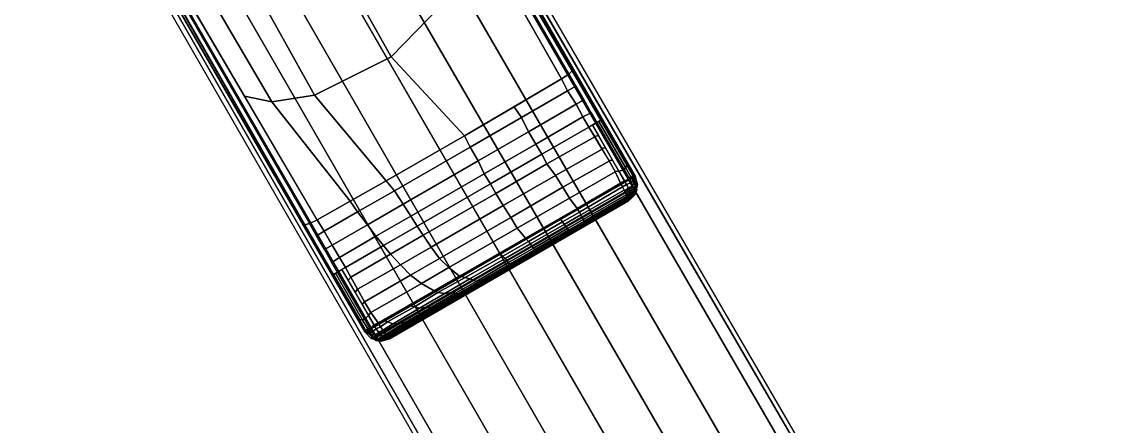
# Model space of a CAD drawing. Header units: inches. Extents: x 2605 to 2965, y 1528 to 1642.
# Drawn here: x 2721.26 to 2726.72, y 1576.48 to 1578.52 of the extents above; entities that cross this region are included whole.
import ezdxf

# ---------------------------------------------------------------- set-up
doc = ezdxf.new("R2010")
doc.units = ezdxf.units.IN
doc.layers.add('table leg', color=7, linetype='Continuous')
doc.layers.add('table top', color=7, linetype='Continuous')

msp = doc.modelspace()

# ---------------------------------------------------------------- linework, layer by layer
at = {"layer": 'table leg'}
for points, invisible_edges in [([(2721.2637, 1583.157, -5.0602), (2722.7175, 1580.5947, -4.4267), (2725.6848, 1575.4871, -4.8835), (2725.7147, 1575.4791, -5.5092)], 1), ([(2724.2661, 1574.6428, -5.5092), (2724.2741, 1574.6727, -4.8835), (2721.3345, 1579.7962, -4.4267), (2719.8424, 1582.3364, -5.0602)], 4)]:
    msp.add_3dface(points, dxfattribs=dict(at, invisible_edges=invisible_edges))
for points in [[(2722.7175, 1580.5947, -4.4267), (2722.6712, 1580.5635, -4.3569), (2725.6321, 1575.4518, -4.8121), (2725.6848, 1575.4871, -4.8835)], [(2722.4606, 1580.4419, -4.3176), (2725.4188, 1575.3287, -4.7783), (2725.6321, 1575.4518, -4.8121), (2722.6712, 1580.5635, -4.3569)], [(2722.244, 1580.3169, -4.2809), (2725.2048, 1575.2051, -4.7539), (2725.4188, 1575.3287, -4.7783), (2722.4606, 1580.4419, -4.3176)], [(2724.9816, 1575.0762, -4.7316), (2725.2048, 1575.2051, -4.7539), (2722.244, 1580.3169, -4.2809), (2722.0269, 1580.1916, -4.2598)], [(2722.0289, 1580.1927, -4.2598), (2721.8119, 1580.0674, -4.2809), (2724.7584, 1574.9474, -4.7539), (2724.9816, 1575.0762, -4.7316)], [(2721.5952, 1579.9423, -4.3176), (2724.5443, 1574.8238, -4.7783), (2724.7584, 1574.9474, -4.7539), (2721.8119, 1580.0674, -4.2809)], [(2721.3847, 1579.8208, -4.3569), (2724.3311, 1574.7007, -4.8121), (2724.5443, 1574.8238, -4.7783), (2721.5952, 1579.9423, -4.3176)], [(2724.2741, 1574.6727, -4.8835), (2724.3311, 1574.7007, -4.8121), (2721.3847, 1579.8208, -4.3569), (2721.3345, 1579.7962, -4.4267)]]:
    msp.add_3dface(points, dxfattribs=at)
at = {"layer": 'table top', "invisible_edges": 15}
for points in [[(2723.166, 1565.5532, 20.5), (2723.1658, 1606.9554, 20.5), (2718.3829, 1607.1347, 20.5), (2718.3819, 1565.374, 20.5)], [(2718.3857, 1607.1346, 19.324), (2723.1653, 1606.9553, 19.324), (2723.1661, 1565.5532, 19.324), (2718.3835, 1565.374, 19.324)], [(2727.9401, 1565.8517, 19.324), (2723.1661, 1565.5532, 19.324), (2723.1653, 1606.9553, 19.324), (2727.9401, 1606.6569, 19.324)], [(2727.9401, 1565.8517, 20.5), (2727.9401, 1606.6569, 20.5), (2723.1658, 1606.9554, 20.5), (2723.166, 1565.5532, 20.5)]]:
    msp.add_3dface(points, dxfattribs=at)
at = {"layer": 'table top'}
for points in [[(2724.3494, 1577.7392, 19.324), (2720.3088, 1584.7378, 19.3241), (2718.9491, 1583.9528, 19.3241), (2722.9898, 1576.9542, 19.324)], [(2724.3375, 1577.7487, 19.008), (2720.8877, 1583.6779, 18.5054), (2720.7198, 1584.0259, 19.324), (2724.3494, 1577.7392, 19.324)], [(2724.0332, 1578.2712, 18.8751), (2720.9374, 1583.5748, 18.2628), (2720.8877, 1583.6779, 18.5054), (2724.017, 1578.2997, 18.9613)], [(2724.0332, 1578.2712, 18.8751), (2724.0154, 1578.2544, 18.8191), (2720.9428, 1583.5635, 18.2362), (2720.9374, 1583.5748, 18.2628)], [(2723.979, 1578.2309, 18.7966), (2720.9477, 1583.5535, 18.2126), (2720.9428, 1583.5635, 18.2362), (2724.0154, 1578.2544, 18.8191)], [(2719.5775, 1582.9215, 18.5054), (2722.9874, 1576.9693, 19.008), (2722.9898, 1576.9542, 19.324), (2719.3601, 1583.2409, 19.324)], [(2719.642, 1582.8269, 18.2628), (2722.6871, 1577.4941, 18.8751), (2722.6706, 1577.5223, 18.9613), (2719.5775, 1582.9215, 18.5054)], [(2719.642, 1582.8269, 18.2628), (2719.649, 1582.8165, 18.2362), (2722.7106, 1577.5011, 18.8191), (2722.6871, 1577.4941, 18.8751)], [(2722.7106, 1577.5011, 18.8191), (2722.7491, 1577.5208, 18.7966), (2719.6553, 1582.8073, 18.2126), (2719.649, 1582.8165, 18.2362)], [(2722.8748, 1580.1762, 18.5818), (2723.6236, 1578.8577, 18.7271), (2723.122, 1578.3414, 18.5876), (2722.3799, 1579.6631, 18.4418)], [(2722.3799, 1579.6631, 18.4418), (2723.122, 1578.3414, 18.5876), (2722.7353, 1578.1484, 18.606), (2722.0004, 1579.4703, 18.4579)], [(2721.7512, 1579.431, 18.5221), (2722.5211, 1578.114, 18.6609), (2722.3838, 1578.1424, 18.727), (2721.6099, 1579.4613, 18.5805)], [(2722.0004, 1579.4703, 18.4579), (2722.7353, 1578.1484, 18.606), (2722.5211, 1578.114, 18.6609), (2721.7512, 1579.431, 18.5221)], [(2723.6236, 1578.8577, 18.7271), (2723.979, 1578.2309, 18.7966), (2723.491, 1577.9425, 18.7356), (2723.122, 1578.3414, 18.5876)], [(2723.122, 1578.3414, 18.5876), (2723.491, 1577.9425, 18.7356), (2723.0969, 1577.716, 18.7452), (2722.7353, 1578.1484, 18.606)], [(2724.1772, 1578.0223, 18.8915), (2724.0332, 1578.2712, 18.8751), (2724.017, 1578.2997, 18.9613), (2724.1649, 1578.0454, 18.9829)], [(2724.009, 1578.1699, 18.8023), (2723.979, 1578.2309, 18.7966), (2724.0154, 1578.2544, 18.8191), (2724.0512, 1578.1926, 18.8231)], [(2724.157, 1578.0102, 18.8347), (2724.0154, 1578.2544, 18.8191), (2724.0332, 1578.2712, 18.8751), (2724.1772, 1578.0223, 18.8915)], [(2723.491, 1577.9425, 18.7356), (2723.979, 1578.2309, 18.7966), (2723.7404, 1578.0887, 18.7565)], [(2724.009, 1578.1699, 18.8023), (2723.7776, 1578.0363, 18.7668), (2723.7404, 1578.0887, 18.7565), (2723.979, 1578.2309, 18.7966)], [(2724.0521, 1578.1018, 18.8072), (2724.009, 1578.1699, 18.8023), (2724.0512, 1578.1926, 18.8231), (2724.091, 1578.124, 18.8274)], [(2722.5211, 1578.114, 18.6609), (2722.9156, 1577.6137, 18.7669), (2722.7491, 1577.5208, 18.7966), (2722.3838, 1578.1424, 18.727)], [(2722.7353, 1578.1484, 18.606), (2723.0969, 1577.716, 18.7452), (2722.9156, 1577.6137, 18.7669), (2722.5211, 1578.114, 18.6609)], [(2724.0521, 1578.1018, 18.8072), (2723.8129, 1577.9636, 18.7708), (2723.7776, 1578.0363, 18.7668), (2724.009, 1578.1699, 18.8023)], [(2723.7776, 1578.0363, 18.7668), (2723.5188, 1577.8869, 18.7496), (2723.491, 1577.9425, 18.7356), (2723.7404, 1578.0887, 18.7565)], [(2724.0864, 1578.0386, 18.8096), (2723.8498, 1577.9019, 18.773), (2723.8129, 1577.9636, 18.7708), (2724.0521, 1578.1018, 18.8072)], [(2724.0864, 1578.0386, 18.8096), (2724.0521, 1578.1018, 18.8072), (2724.091, 1578.124, 18.8274), (2724.1287, 1578.059, 18.8316)], [(2723.8129, 1577.9636, 18.7708), (2723.5594, 1577.8173, 18.7513), (2723.5188, 1577.8869, 18.7496), (2723.7776, 1578.0363, 18.7668)], [(2724.1168, 1577.9871, 18.8104), (2723.8806, 1577.8507, 18.7744), (2723.8498, 1577.9019, 18.773), (2724.0864, 1578.0386, 18.8096)], [(2724.1168, 1577.9871, 18.8104), (2724.0864, 1578.0386, 18.8096), (2724.1287, 1578.059, 18.8316), (2724.157, 1578.0102, 18.8347)], [(2724.3094, 1577.7933, 18.8896), (2724.1772, 1578.0223, 18.8915), (2724.1649, 1578.0454, 18.9829), (2724.3084, 1577.7988, 19.0038)], [(2724.3006, 1577.7831, 18.859), (2724.1663, 1578.0158, 18.8607), (2724.1772, 1578.0223, 18.8915), (2724.3094, 1577.7933, 18.8896)], [(2724.1459, 1577.9376, 18.8107), (2723.9053, 1577.8013, 18.7803), (2723.8806, 1577.8507, 18.7744), (2724.1168, 1577.9871, 18.8104)], [(2724.1448, 1577.9393, 18.8107), (2724.1168, 1577.9871, 18.8104), (2724.1344, 1577.9972, 18.821), (2724.165, 1577.9441, 18.8205)], [(2724.2681, 1577.7655, 18.8193), (2724.1344, 1577.9972, 18.821), (2724.157, 1578.0102, 18.8347), (2724.2944, 1577.7722, 18.8334)], [(2724.2944, 1577.7722, 18.8334), (2724.157, 1578.0102, 18.8347), (2724.1663, 1578.0158, 18.8607), (2724.3006, 1577.7831, 18.859)], [(2723.5188, 1577.8869, 18.7496), (2723.1376, 1577.6668, 18.7564), (2723.0969, 1577.716, 18.7452), (2723.491, 1577.9425, 18.7356)], [(2723.8498, 1577.9019, 18.773), (2723.5896, 1577.7517, 18.7533), (2723.5594, 1577.8173, 18.7513), (2723.8129, 1577.9636, 18.7708)], [(2724.1833, 1577.8765, 18.8113), (2723.9482, 1577.7433, 18.7818), (2723.9053, 1577.8013, 18.7803), (2724.1459, 1577.9376, 18.8107)], [(2724.181, 1577.8802, 18.8112), (2724.1448, 1577.9393, 18.8107), (2724.165, 1577.9441, 18.8205), (2724.2004, 1577.8827, 18.8201)], [(2723.5594, 1577.8173, 18.7513), (2723.1812, 1577.599, 18.7611), (2723.1376, 1577.6668, 18.7564), (2723.5188, 1577.8869, 18.7496)], [(2723.8806, 1577.8507, 18.7744), (2723.6211, 1577.7008, 18.7538), (2723.5896, 1577.7517, 18.7533), (2723.8498, 1577.9019, 18.773)], [(2724.2196, 1577.816, 18.8117), (2723.9861, 1577.6841, 18.7821), (2723.9482, 1577.7433, 18.7818), (2724.1833, 1577.8765, 18.8113)], [(2724.2182, 1577.8184, 18.8117), (2724.181, 1577.8802, 18.8112), (2724.2004, 1577.8827, 18.8201), (2724.2359, 1577.8212, 18.8197)], [(2723.5896, 1577.7517, 18.7533), (2723.2203, 1577.5385, 18.763), (2723.1812, 1577.599, 18.7611), (2723.5594, 1577.8173, 18.7513)], [(2723.8806, 1577.8507, 18.7744), (2723.9053, 1577.8013, 18.7803), (2723.6475, 1577.6525, 18.7618), (2723.6211, 1577.7008, 18.7538)], [(2724.2496, 1577.7613, 18.8117), (2724.0194, 1577.6298, 18.7813), (2723.9861, 1577.6841, 18.7821), (2724.2196, 1577.816, 18.8117)], [(2724.2488, 1577.7629, 18.8117), (2724.2182, 1577.8184, 18.8117), (2724.2359, 1577.8212, 18.8197), (2724.2681, 1577.7655, 18.8193)], [(2723.6211, 1577.7008, 18.7538), (2723.2531, 1577.4884, 18.7627), (2723.2203, 1577.5385, 18.763), (2723.5896, 1577.7517, 18.7533)], [(2723.9053, 1577.8013, 18.7803), (2723.9482, 1577.7433, 18.7818), (2723.6854, 1577.5918, 18.7626), (2723.6475, 1577.6525, 18.7618)], [(2724.276, 1577.7049, 18.8112), (2724.0571, 1577.5773, 18.782), (2724.0194, 1577.6298, 18.7813), (2724.2496, 1577.7613, 18.8117)], [(2724.276, 1577.7049, 18.8112), (2724.2488, 1577.7629, 18.8117), (2724.2681, 1577.7655, 18.8193), (2724.2964, 1577.7167, 18.8243)], [(2724.2964, 1577.7167, 18.8243), (2724.2681, 1577.7655, 18.8193), (2724.2944, 1577.7722, 18.8334), (2724.321, 1577.7266, 18.8374)], [(2724.321, 1577.7266, 18.8374), (2724.2944, 1577.7722, 18.8334), (2724.3006, 1577.7831, 18.859), (2724.3279, 1577.7359, 18.8639)], [(2724.3279, 1577.7359, 18.8639), (2724.3006, 1577.7831, 18.859), (2724.3094, 1577.7933, 18.8896), (2724.3392, 1577.7418, 18.8947)], [(2724.3392, 1577.7418, 18.8947), (2724.3094, 1577.7933, 18.8896), (2724.3084, 1577.7988, 19.0038), (2724.3375, 1577.7487, 19.008)], [(2723.1376, 1577.6668, 18.7564), (2722.9523, 1577.5598, 18.7754), (2722.9156, 1577.6137, 18.7669), (2723.0969, 1577.716, 18.7452)], [(2724.3615, 1577.6966, 19.324), (2724.3494, 1577.7392, 19.324), (2722.9898, 1576.9542, 19.324), (2723.0207, 1576.9224, 19.324)], [(2723.0207, 1576.9224, 19.324), (2723.0717, 1576.9092, 19.324), (2724.3474, 1577.6458, 19.324), (2724.3615, 1577.6966, 19.324)], [(2723.6211, 1577.7008, 18.7538), (2723.6475, 1577.6525, 18.7618), (2723.2832, 1577.4423, 18.7672), (2723.2531, 1577.4884, 18.7627)], [(2723.9482, 1577.7433, 18.7818), (2723.9861, 1577.6841, 18.7821), (2723.7233, 1577.5326, 18.7627), (2723.6854, 1577.5918, 18.7626)], [(2724.0687, 1577.5589, 18.7858), (2724.0571, 1577.5773, 18.782), (2724.276, 1577.7049, 18.8112), (2724.2864, 1577.6857, 18.8139)], [(2724.276, 1577.7049, 18.8112), (2724.2964, 1577.7167, 18.8243), (2724.3063, 1577.6984, 18.8267), (2724.2864, 1577.6857, 18.8139)], [(2724.2864, 1577.6857, 18.8139), (2724.3063, 1577.6984, 18.8267), (2724.3161, 1577.6789, 18.8343), (2724.2959, 1577.6665, 18.8223)], [(2724.2964, 1577.7167, 18.8243), (2724.321, 1577.7266, 18.8374), (2724.3315, 1577.7074, 18.8402), (2724.3063, 1577.6984, 18.8267)], [(2724.3063, 1577.6984, 18.8267), (2724.3315, 1577.7074, 18.8402), (2724.3365, 1577.6906, 18.8474), (2724.3161, 1577.6789, 18.8343)], [(2724.3315, 1577.7074, 18.8402), (2724.321, 1577.7266, 18.8374), (2724.3279, 1577.7359, 18.8639), (2724.3374, 1577.7184, 18.8661)], [(2724.3279, 1577.7359, 18.8639), (2724.3392, 1577.7418, 18.8947), (2724.3412, 1577.7356, 18.9), (2724.3374, 1577.7184, 18.8661)], [(2724.3315, 1577.7074, 18.8402), (2724.3374, 1577.7184, 18.8661), (2724.3454, 1577.7027, 18.8721), (2724.3365, 1577.6906, 18.8474)], [(2724.3365, 1577.6906, 18.8474), (2724.3454, 1577.7027, 18.8721), (2724.3509, 1577.6909, 18.8794), (2724.3426, 1577.6769, 18.8577)], [(2724.3454, 1577.7027, 18.8721), (2724.3454, 1577.7027, 18.8721), (2724.3374, 1577.7184, 18.8661), (2724.3412, 1577.7356, 18.9)], [(2724.3531, 1577.6973, 18.9324), (2724.3392, 1577.7418, 18.8947), (2724.3392, 1577.7418, 18.8947), (2724.3375, 1577.7487, 19.008)], [(2724.3531, 1577.6973, 18.9324), (2724.3375, 1577.7487, 19.008), (2724.3494, 1577.7392, 19.324), (2724.3615, 1577.6966, 19.324)], [(2724.3474, 1577.6458, 19.324), (2724.3385, 1577.6465, 18.9026), (2724.3531, 1577.6973, 18.9324), (2724.3615, 1577.6966, 19.324)], [(2724.3454, 1577.7027, 18.8721), (2724.3412, 1577.7356, 18.9), (2724.3438, 1577.7273, 18.907), (2724.3509, 1577.6909, 18.8794)], [(2724.3509, 1577.6909, 18.8794), (2724.3438, 1577.7273, 18.907), (2724.3466, 1577.7184, 18.9146), (2724.3557, 1577.6792, 18.8897)], [(2724.3588, 1577.6709, 18.8996), (2724.3493, 1577.7095, 18.9221), (2724.3531, 1577.6973, 18.9324), (2724.3463, 1577.6736, 18.9185)], [(2724.3557, 1577.6792, 18.8897), (2724.3466, 1577.7184, 18.9146), (2724.3493, 1577.7095, 18.9221), (2724.3588, 1577.6709, 18.8996)], [(2723.1812, 1577.599, 18.7611), (2723.0024, 1577.4957, 18.7787), (2722.9523, 1577.5598, 18.7754), (2723.1376, 1577.6668, 18.7564)], [(2723.0717, 1576.9092, 19.324), (2723.1127, 1576.9212, 19.324), (2724.3165, 1577.6162, 19.324), (2724.3474, 1577.6458, 19.324)], [(2723.6475, 1577.6525, 18.7618), (2723.6854, 1577.5918, 18.7626), (2723.3228, 1577.3824, 18.7672), (2723.2832, 1577.4423, 18.7672)], [(2723.9861, 1577.6841, 18.7821), (2724.0194, 1577.6298, 18.7813), (2723.756, 1577.4778, 18.7619), (2723.7233, 1577.5326, 18.7627)], [(2724.0766, 1577.5449, 18.7908), (2724.0687, 1577.5589, 18.7858), (2724.2864, 1577.6857, 18.8139), (2724.2943, 1577.67, 18.8203)], [(2724.0836, 1577.5309, 18.8007), (2724.0766, 1577.5449, 18.7908), (2724.2943, 1577.67, 18.8203), (2724.3008, 1577.6557, 18.8299)], [(2724.0888, 1577.5217, 18.8105), (2724.0836, 1577.5309, 18.8007), (2724.3008, 1577.6557, 18.8299), (2724.3048, 1577.6458, 18.8395)], [(2724.0932, 1577.5137, 18.8221), (2724.0888, 1577.5217, 18.8105), (2724.3048, 1577.6458, 18.8395), (2724.3078, 1577.6371, 18.8509)], [(2724.2959, 1577.6665, 18.8223), (2724.3161, 1577.6789, 18.8343), (2724.3222, 1577.6651, 18.8446), (2724.302, 1577.6527, 18.8325)], [(2724.302, 1577.6527, 18.8325), (2724.3222, 1577.6651, 18.8446), (2724.3258, 1577.6559, 18.8542), (2724.3056, 1577.6435, 18.8422)], [(2724.3056, 1577.6435, 18.8422), (2724.3258, 1577.6559, 18.8542), (2724.3284, 1577.648, 18.8652), (2724.3082, 1577.6356, 18.8532)], [(2724.3296, 1577.6436, 18.8728), (2724.3284, 1577.648, 18.8652), (2724.3082, 1577.6356, 18.8532), (2724.3097, 1577.6295, 18.8645)], [(2724.3082, 1577.6356, 18.8532), (2724.3284, 1577.648, 18.8652), (2724.3296, 1577.6436, 18.8728), (2724.3097, 1577.6295, 18.8645)], [(2724.3097, 1577.6295, 18.8645), (2724.3296, 1577.6436, 18.8728), (2724.3302, 1577.6403, 18.8804), (2724.3102, 1577.626, 18.8732)], [(2724.3102, 1577.626, 18.8732), (2724.3302, 1577.6403, 18.8804), (2724.3306, 1577.637, 18.8889), (2724.3101, 1577.6226, 18.8853)], [(2724.3161, 1577.6789, 18.8343), (2724.3365, 1577.6906, 18.8474), (2724.3426, 1577.6769, 18.8577), (2724.3222, 1577.6651, 18.8446)], [(2724.3222, 1577.6651, 18.8446), (2724.3426, 1577.6769, 18.8577), (2724.3462, 1577.6677, 18.8673), (2724.3258, 1577.6559, 18.8542)], [(2724.3258, 1577.6559, 18.8542), (2724.3462, 1577.6677, 18.8673), (2724.3488, 1577.6598, 18.8783), (2724.3284, 1577.648, 18.8652)], [(2724.3284, 1577.648, 18.8652), (2724.3488, 1577.6598, 18.8783), (2724.35, 1577.6554, 18.8859), (2724.3296, 1577.6436, 18.8728)], [(2724.3284, 1577.648, 18.8652), (2724.3488, 1577.6598, 18.8783), (2724.35, 1577.6554, 18.8859), (2724.3296, 1577.6436, 18.8728)], [(2724.3306, 1577.637, 18.8889), (2724.3507, 1577.6519, 18.8933), (2724.3385, 1577.6465, 18.9026), (2724.3293, 1577.6303, 18.9026)], [(2724.3323, 1577.6313, 19.324), (2724.3293, 1577.6303, 18.9026), (2724.3385, 1577.6465, 18.9026), (2724.3474, 1577.6458, 19.324)], [(2724.3302, 1577.6403, 18.8804), (2724.3296, 1577.6436, 18.8728), (2724.35, 1577.6554, 18.8859), (2724.3503, 1577.6539, 18.889)], [(2724.3302, 1577.6403, 18.8804), (2724.3503, 1577.6539, 18.889), (2724.3507, 1577.6519, 18.8933), (2724.3306, 1577.637, 18.8889)], [(2724.3463, 1577.6736, 18.9185), (2724.3463, 1577.6736, 18.9185), (2724.3385, 1577.6465, 18.9026), (2724.3588, 1577.6709, 18.8996)], [(2724.3385, 1577.6465, 18.9026), (2724.3385, 1577.6465, 18.9026), (2724.3507, 1577.6519, 18.8933), (2724.3588, 1577.6709, 18.8996)], [(2724.3426, 1577.6769, 18.8577), (2724.3509, 1577.6909, 18.8794), (2724.3557, 1577.6792, 18.8897), (2724.3462, 1577.6677, 18.8673)], [(2724.3462, 1577.6677, 18.8673), (2724.3557, 1577.6792, 18.8897), (2724.3588, 1577.6709, 18.8996), (2724.3488, 1577.6598, 18.8783)], [(2724.3488, 1577.6598, 18.8783), (2724.3588, 1577.6709, 18.8996), (2724.3588, 1577.6709, 18.8996), (2724.35, 1577.6554, 18.8859)], [(2724.3488, 1577.6598, 18.8783), (2724.3588, 1577.6709, 18.8996), (2724.3588, 1577.6709, 18.8996), (2724.35, 1577.6554, 18.8859)], [(2724.35, 1577.6554, 18.8859), (2724.3588, 1577.6709, 18.8996), (2724.3588, 1577.6709, 18.8996), (2724.3507, 1577.6519, 18.8933)], [(2722.9523, 1577.5598, 18.7754), (2722.7835, 1577.4624, 18.8023), (2722.7491, 1577.5208, 18.7966), (2722.9156, 1577.6137, 18.7669)], [(2723.2203, 1577.5385, 18.763), (2723.045, 1577.4373, 18.7809), (2723.0024, 1577.4957, 18.7787), (2723.1812, 1577.599, 18.7611)], [(2723.1127, 1576.9212, 19.324), (2723.1128, 1576.9298, 18.8986), (2724.309, 1577.6205, 18.8986), (2724.3165, 1577.6162, 19.324)], [(2723.6854, 1577.5918, 18.7626), (2723.7233, 1577.5326, 18.7627), (2723.3644, 1577.3255, 18.7672), (2723.3228, 1577.3824, 18.7672)], [(2724.0194, 1577.6298, 18.7813), (2724.0571, 1577.5773, 18.782), (2723.7979, 1577.4282, 18.7612), (2723.756, 1577.4778, 18.7619)], [(2724.0969, 1577.5068, 18.833), (2724.0932, 1577.5137, 18.8221), (2724.3078, 1577.6371, 18.8509), (2724.3095, 1577.6305, 18.8625)], [(2724.0977, 1577.499, 18.8697), (2724.309, 1577.6205, 18.8986), (2724.0949, 1577.4969, 18.8986)], [(2724.0983, 1577.5048, 18.843), (2724.0969, 1577.5068, 18.833), (2724.3095, 1577.6305, 18.8625), (2724.3102, 1577.6266, 18.8717)], [(2724.0977, 1577.499, 18.8697), (2724.0989, 1577.5013, 18.856), (2724.3102, 1577.6227, 18.8848), (2724.309, 1577.6205, 18.8986)], [(2724.0989, 1577.5013, 18.856), (2724.0983, 1577.5048, 18.843), (2724.3102, 1577.6266, 18.8717), (2724.3102, 1577.6227, 18.8848)], [(2724.3101, 1577.6226, 18.8853), (2724.3306, 1577.637, 18.8889), (2724.3293, 1577.6303, 18.9026), (2724.309, 1577.6205, 18.8986)], [(2724.3165, 1577.6162, 19.324), (2724.309, 1577.6205, 18.8986), (2724.3293, 1577.6303, 18.9026), (2724.3323, 1577.6313, 19.324)], [(2723.0024, 1577.4957, 18.7787), (2722.8244, 1577.393, 18.8072), (2722.7835, 1577.4624, 18.8023), (2722.9523, 1577.5598, 18.7754)], [(2723.2531, 1577.4884, 18.7627), (2723.0828, 1577.3901, 18.7806), (2723.045, 1577.4373, 18.7809), (2723.2203, 1577.5385, 18.763)], [(2723.7233, 1577.5326, 18.7627), (2723.756, 1577.4778, 18.7619), (2723.4125, 1577.2795, 18.7665), (2723.3644, 1577.3255, 18.7672)], [(2723.9832, 1577.5101, 18.7768), (2723.9698, 1577.527, 18.775), (2724.0571, 1577.5773, 18.782), (2724.0687, 1577.5589, 18.7858)], [(2723.9927, 1577.4967, 18.782), (2723.9832, 1577.5101, 18.7768), (2724.0687, 1577.5589, 18.7858), (2724.0766, 1577.5449, 18.7908)], [(2724.0028, 1577.4845, 18.7921), (2723.9927, 1577.4967, 18.782), (2724.0766, 1577.5449, 18.7908), (2724.0836, 1577.5309, 18.8007)], [(2722.6871, 1577.4941, 18.8751), (2722.8306, 1577.2449, 18.8915), (2722.8168, 1577.2671, 18.9829), (2722.6706, 1577.5223, 18.9613)], [(2722.7106, 1577.5011, 18.8191), (2722.8513, 1577.2563, 18.8347), (2722.8306, 1577.2449, 18.8915), (2722.6871, 1577.4941, 18.8751)], [(2722.7491, 1577.5208, 18.7966), (2722.7835, 1577.4624, 18.8023), (2722.7462, 1577.4391, 18.8231), (2722.7106, 1577.5011, 18.8191)], [(2723.045, 1577.4373, 18.7809), (2722.861, 1577.331, 18.8096), (2722.8244, 1577.393, 18.8072), (2723.0024, 1577.4957, 18.7787)], [(2723.2531, 1577.4884, 18.7627), (2723.2832, 1577.4423, 18.7672), (2723.1185, 1577.3474, 18.783), (2723.0828, 1577.3901, 18.7806)], [(2723.756, 1577.4778, 18.7619), (2723.7979, 1577.4282, 18.7612), (2723.4661, 1577.2367, 18.7641), (2723.4125, 1577.2795, 18.7665)], [(2723.8123, 1577.4114, 18.7667), (2723.7979, 1577.4282, 18.7612), (2723.9698, 1577.527, 18.775), (2723.9832, 1577.5101, 18.7768)], [(2723.8228, 1577.3988, 18.7719), (2723.8123, 1577.4114, 18.7667), (2723.9832, 1577.5101, 18.7768), (2723.9927, 1577.4967, 18.782)], [(2723.832, 1577.3861, 18.7816), (2723.8228, 1577.3988, 18.7719), (2723.9927, 1577.4967, 18.782), (2724.0028, 1577.4845, 18.7921)], [(2723.8386, 1577.3776, 18.7914), (2723.832, 1577.3861, 18.7816), (2724.0028, 1577.4845, 18.7921), (2724.0098, 1577.4762, 18.8019)], [(2724.0098, 1577.4762, 18.8019), (2724.0028, 1577.4845, 18.7921), (2724.0836, 1577.5309, 18.8007), (2724.0888, 1577.5217, 18.8105)], [(2724.0149, 1577.4686, 18.8135), (2724.0098, 1577.4762, 18.8019), (2724.0888, 1577.5217, 18.8105), (2724.0932, 1577.5137, 18.8221)], [(2724.0179, 1577.4628, 18.8252), (2724.0149, 1577.4686, 18.8135), (2724.0932, 1577.5137, 18.8221), (2724.0969, 1577.5068, 18.833)], [(2724.0187, 1577.4536, 18.8611), (2724.0977, 1577.499, 18.8697), (2724.0949, 1577.4969, 18.8986), (2724.0153, 1577.4509, 18.8986)], [(2724.0191, 1577.4592, 18.8343), (2724.0179, 1577.4628, 18.8252), (2724.0969, 1577.5068, 18.833), (2724.0983, 1577.5048, 18.843)], [(2724.0187, 1577.4536, 18.8611), (2724.02, 1577.4559, 18.8474), (2724.0989, 1577.5013, 18.856), (2724.0977, 1577.499, 18.8697)], [(2724.02, 1577.4559, 18.8474), (2724.0191, 1577.4592, 18.8343), (2724.0983, 1577.5048, 18.843), (2724.0989, 1577.5013, 18.856)], [(2722.7835, 1577.4624, 18.8023), (2722.8244, 1577.393, 18.8072), (2722.7857, 1577.3703, 18.8274), (2722.7462, 1577.4391, 18.8231)], [(2723.0828, 1577.3901, 18.7806), (2722.8914, 1577.2796, 18.8104), (2722.861, 1577.331, 18.8096), (2723.045, 1577.4373, 18.7809)], [(2723.2832, 1577.4423, 18.7672), (2723.3228, 1577.3824, 18.7672), (2723.1691, 1577.2939, 18.7819), (2723.1185, 1577.3474, 18.783)], [(2723.6838, 1577.3376, 18.7641), (2723.6692, 1577.3539, 18.7623), (2723.7979, 1577.4282, 18.7612), (2723.8123, 1577.4114, 18.7667)], [(2723.8432, 1577.3697, 18.8029), (2723.8386, 1577.3776, 18.7914), (2724.0098, 1577.4762, 18.8019), (2724.0149, 1577.4686, 18.8135)], [(2723.846, 1577.3637, 18.8143), (2723.8432, 1577.3697, 18.8029), (2724.0149, 1577.4686, 18.8135), (2724.0179, 1577.4628, 18.8252)], [(2723.8477, 1577.3551, 18.8504), (2724.0187, 1577.4536, 18.8611), (2724.0153, 1577.4509, 18.8986), (2723.8445, 1577.3523, 18.8986)], [(2723.8474, 1577.3603, 18.8235), (2723.846, 1577.3637, 18.8143), (2724.0179, 1577.4628, 18.8252), (2724.0191, 1577.4592, 18.8343)], [(2723.8479, 1577.3568, 18.8366), (2723.8474, 1577.3603, 18.8235), (2724.0191, 1577.4592, 18.8343), (2724.02, 1577.4559, 18.8474)], [(2723.8477, 1577.3551, 18.8504), (2723.8479, 1577.3568, 18.8366), (2724.02, 1577.4559, 18.8474), (2724.0187, 1577.4536, 18.8611)], [(2722.8244, 1577.393, 18.8072), (2722.861, 1577.331, 18.8096), (2722.8232, 1577.3052, 18.8316), (2722.7857, 1577.3703, 18.8274)], [(2723.0828, 1577.3901, 18.7806), (2723.1185, 1577.3474, 18.783), (2722.9187, 1577.2314, 18.8107), (2722.8914, 1577.2796, 18.8104)], [(2723.3228, 1577.3824, 18.7672), (2723.3644, 1577.3255, 18.7672), (2723.2194, 1577.2419, 18.7807), (2723.1691, 1577.2939, 18.7819)], [(2723.6959, 1577.3256, 18.7694), (2723.6838, 1577.3376, 18.7641), (2723.8123, 1577.4114, 18.7667), (2723.8228, 1577.3988, 18.7719)], [(2723.7061, 1577.3135, 18.779), (2723.6959, 1577.3256, 18.7694), (2723.8228, 1577.3988, 18.7719), (2723.832, 1577.3861, 18.7816)], [(2723.7128, 1577.305, 18.7886), (2723.7061, 1577.3135, 18.779), (2723.832, 1577.3861, 18.7816), (2723.8386, 1577.3776, 18.7914)], [(2723.7179, 1577.2975, 18.8), (2723.7128, 1577.305, 18.7886), (2723.8386, 1577.3776, 18.7914), (2723.8432, 1577.3697, 18.8029)], [(2723.7214, 1577.292, 18.8118), (2723.7179, 1577.2975, 18.8), (2723.8432, 1577.3697, 18.8029), (2723.846, 1577.3637, 18.8143)], [(2722.861, 1577.331, 18.8096), (2722.8914, 1577.2796, 18.8104), (2722.8513, 1577.2563, 18.8347), (2722.8232, 1577.3052, 18.8316)], [(2723.1185, 1577.3474, 18.783), (2723.1691, 1577.2939, 18.7819), (2722.9518, 1577.1706, 18.8112), (2722.9187, 1577.2314, 18.8107)], [(2723.3644, 1577.3255, 18.7672), (2723.4125, 1577.2795, 18.7665), (2723.2745, 1577.2, 18.7783), (2723.2194, 1577.2419, 18.7807)], [(2723.4661, 1577.2367, 18.7641), (2723.6692, 1577.3539, 18.7623), (2723.6838, 1577.3376, 18.7641), (2723.4933, 1577.229, 18.7688)], [(2723.4933, 1577.229, 18.7688), (2723.6838, 1577.3376, 18.7641), (2723.6959, 1577.3256, 18.7694), (2723.5176, 1577.2226, 18.7731)], [(2723.5176, 1577.2226, 18.7731), (2723.6959, 1577.3256, 18.7694), (2723.7061, 1577.3135, 18.779), (2723.5376, 1577.2161, 18.7821)], [(2723.5376, 1577.2161, 18.7821), (2723.7061, 1577.3135, 18.779), (2723.7128, 1577.305, 18.7886), (2723.5487, 1577.2102, 18.7915)], [(2723.724, 1577.2837, 18.8477), (2723.8477, 1577.3551, 18.8504), (2723.8445, 1577.3523, 18.8986), (2723.7206, 1577.2808, 18.8986)], [(2723.7234, 1577.2888, 18.821), (2723.7214, 1577.292, 18.8118), (2723.846, 1577.3637, 18.8143), (2723.8474, 1577.3603, 18.8235)], [(2723.7247, 1577.2857, 18.834), (2723.7234, 1577.2888, 18.821), (2723.8474, 1577.3603, 18.8235), (2723.8479, 1577.3568, 18.8366)], [(2723.724, 1577.2837, 18.8477), (2723.7247, 1577.2857, 18.834), (2723.8479, 1577.3568, 18.8366), (2723.8477, 1577.3551, 18.8504)], [(2722.8306, 1577.2449, 18.8915), (2722.9629, 1577.0159, 18.8896), (2722.9586, 1577.0195, 19.0038), (2722.8168, 1577.2671, 18.9829)], [(2722.8739, 1577.2694, 18.821), (2723.0076, 1577.0378, 18.8193), (2722.9887, 1577.0183, 18.8334), (2722.8513, 1577.2563, 18.8347)], [(2722.8914, 1577.2796, 18.8104), (2722.9187, 1577.2314, 18.8107), (2722.9045, 1577.2164, 18.8205), (2722.8739, 1577.2694, 18.821)], [(2723.1691, 1577.2939, 18.7819), (2723.2194, 1577.2419, 18.7807), (2722.9868, 1577.1074, 18.8117), (2722.9518, 1577.1706, 18.8112)], [(2723.4125, 1577.2795, 18.7665), (2723.4661, 1577.2367, 18.7641), (2723.3371, 1577.1623, 18.7737), (2723.2745, 1577.2, 18.7783)], [(2723.5487, 1577.2102, 18.7915), (2723.7128, 1577.305, 18.7886), (2723.7179, 1577.2975, 18.8), (2723.5601, 1577.2063, 18.8028)], [(2723.5601, 1577.2063, 18.8028), (2723.7179, 1577.2975, 18.8), (2723.7214, 1577.292, 18.8118), (2723.5688, 1577.2038, 18.8142)], [(2723.5688, 1577.2038, 18.8142), (2723.7214, 1577.292, 18.8118), (2723.7234, 1577.2888, 18.821), (2723.574, 1577.2025, 18.8233)], [(2723.574, 1577.2025, 18.8233), (2723.7234, 1577.2888, 18.821), (2723.7247, 1577.2857, 18.834), (2723.5786, 1577.2013, 18.8361)], [(2723.5786, 1577.2013, 18.8361), (2723.7247, 1577.2857, 18.834), (2723.724, 1577.2837, 18.8477), (2723.5817, 1577.2016, 18.8497)], [(2723.5817, 1577.2016, 18.8497), (2723.724, 1577.2837, 18.8477), (2723.7206, 1577.2808, 18.8986), (2723.5894, 1577.205, 18.8986)], [(2722.8418, 1577.2511, 18.8607), (2722.9762, 1577.0184, 18.859), (2722.9629, 1577.0159, 18.8896), (2722.8306, 1577.2449, 18.8915)], [(2722.8513, 1577.2563, 18.8347), (2722.9887, 1577.0183, 18.8334), (2722.9762, 1577.0184, 18.859), (2722.8418, 1577.2511, 18.8607)], [(2722.9187, 1577.2314, 18.8107), (2722.9518, 1577.1706, 18.8112), (2722.9399, 1577.155, 18.8201), (2722.9045, 1577.2164, 18.8205)], [(2723.2194, 1577.2419, 18.7807), (2723.2745, 1577.2, 18.7783), (2723.0195, 1577.0532, 18.8117), (2722.9868, 1577.1074, 18.8117)], [(2723.3568, 1577.1538, 18.778), (2723.3371, 1577.1623, 18.7737), (2723.4661, 1577.2367, 18.7641), (2723.4933, 1577.229, 18.7688)], [(2723.3919, 1577.1498, 18.7818), (2723.3568, 1577.1538, 18.778), (2723.4933, 1577.229, 18.7688), (2723.5176, 1577.2226, 18.7731)], [(2723.428, 1577.1527, 18.789), (2723.3919, 1577.1498, 18.7818), (2723.5176, 1577.2226, 18.7731), (2723.5376, 1577.2161, 18.7821)], [(2723.4448, 1577.1501, 18.7978), (2723.428, 1577.1527, 18.789), (2723.5376, 1577.2161, 18.7821), (2723.5487, 1577.2102, 18.7915)], [(2723.4574, 1577.147, 18.8084), (2723.4448, 1577.1501, 18.7978), (2723.5487, 1577.2102, 18.7915), (2723.5601, 1577.2063, 18.8028)], [(2723.466, 1577.1443, 18.8197), (2723.4574, 1577.147, 18.8084), (2723.5601, 1577.2063, 18.8028), (2723.5688, 1577.2038, 18.8142)], [(2723.4816, 1577.1437, 18.8546), (2723.5817, 1577.2016, 18.8497), (2723.5894, 1577.205, 18.8986), (2723.4876, 1577.1462, 18.8986)], [(2722.9518, 1577.1706, 18.8112), (2722.9868, 1577.1074, 18.8117), (2722.9754, 1577.0935, 18.8197), (2722.9399, 1577.155, 18.8201)], [(2723.2745, 1577.2, 18.7783), (2723.3371, 1577.1623, 18.7737), (2723.0561, 1577.0006, 18.8112), (2723.0195, 1577.0532, 18.8117)], [(2723.2395, 1577.0811, 18.7922), (2723.2076, 1577.0878, 18.791), (2723.3371, 1577.1623, 18.7737), (2723.3568, 1577.1538, 18.778)], [(2723.2639, 1577.0753, 18.7954), (2723.2395, 1577.0811, 18.7922), (2723.3568, 1577.1538, 18.778), (2723.3919, 1577.1498, 18.7818)], [(2723.3003, 1577.0786, 18.8015), (2723.2639, 1577.0753, 18.7954), (2723.3919, 1577.1498, 18.7818), (2723.428, 1577.1527, 18.789)], [(2723.3253, 1577.0809, 18.8088), (2723.3003, 1577.0786, 18.8015), (2723.428, 1577.1527, 18.789), (2723.4448, 1577.1501, 18.7978)], [(2723.3416, 1577.0799, 18.8187), (2723.3253, 1577.0809, 18.8088), (2723.4448, 1577.1501, 18.7978), (2723.4574, 1577.147, 18.8084)], [(2723.4711, 1577.143, 18.8286), (2723.466, 1577.1443, 18.8197), (2723.5688, 1577.2038, 18.8142), (2723.574, 1577.2025, 18.8233)], [(2723.4786, 1577.1434, 18.8411), (2723.4711, 1577.143, 18.8286), (2723.574, 1577.2025, 18.8233), (2723.5786, 1577.2013, 18.8361)], [(2723.4816, 1577.1437, 18.8546), (2723.4786, 1577.1434, 18.8411), (2723.5786, 1577.2013, 18.8361), (2723.5817, 1577.2016, 18.8497)], [(2722.9868, 1577.1074, 18.8117), (2723.0195, 1577.0532, 18.8117), (2723.0076, 1577.0378, 18.8193), (2722.9754, 1577.0935, 18.8197)], [(2723.3536, 1577.0793, 18.8292), (2723.3416, 1577.0799, 18.8187), (2723.4574, 1577.147, 18.8084), (2723.466, 1577.1443, 18.8197)], [(2723.359, 1577.0781, 18.8379), (2723.3536, 1577.0793, 18.8292), (2723.466, 1577.1443, 18.8197), (2723.4711, 1577.143, 18.8286)], [(2723.3669, 1577.0788, 18.8502), (2723.359, 1577.0781, 18.8379), (2723.4711, 1577.143, 18.8286), (2723.4786, 1577.1434, 18.8411)], [(2723.3747, 1577.0817, 18.8631), (2723.3669, 1577.0788, 18.8502), (2723.4786, 1577.1434, 18.8411), (2723.4816, 1577.1437, 18.8546)], [(2723.3747, 1577.0817, 18.8631), (2723.4816, 1577.1437, 18.8546), (2723.4876, 1577.1462, 18.8986), (2723.3693, 1577.0779, 18.8986)], [(2723.0195, 1577.0532, 18.8117), (2723.0561, 1577.0006, 18.8112), (2723.0358, 1576.9888, 18.8243), (2723.0076, 1577.0378, 18.8193)], [(2723.1033, 1577.0064, 18.8081), (2723.0822, 1577.0156, 18.8077), (2723.2076, 1577.0878, 18.791), (2723.2395, 1577.0811, 18.7922)], [(2723.1315, 1576.9961, 18.814), (2723.1033, 1577.0064, 18.8081), (2723.2395, 1577.0811, 18.7922), (2723.2639, 1577.0753, 18.7954)], [(2723.1669, 1576.9997, 18.8197), (2723.1315, 1576.9961, 18.814), (2723.2639, 1577.0753, 18.7954), (2723.3003, 1577.0786, 18.8015)], [(2723.1911, 1577.0022, 18.8263), (2723.1669, 1576.9997, 18.8197), (2723.3003, 1577.0786, 18.8015), (2723.3253, 1577.0809, 18.8088)], [(2723.2056, 1577.0005, 18.836), (2723.1911, 1577.0022, 18.8263), (2723.3253, 1577.0809, 18.8088), (2723.3416, 1577.0799, 18.8187)], [(2723.2177, 1577.0002, 18.8462), (2723.2056, 1577.0005, 18.836), (2723.3416, 1577.0799, 18.8187), (2723.3536, 1577.0793, 18.8292)], [(2723.2215, 1576.9982, 18.8548), (2723.2177, 1577.0002, 18.8462), (2723.3536, 1577.0793, 18.8292), (2723.359, 1577.0781, 18.8379)], [(2723.229, 1576.9988, 18.8667), (2723.2215, 1576.9982, 18.8548), (2723.359, 1577.0781, 18.8379), (2723.3669, 1577.0788, 18.8502)], [(2723.2275, 1576.9965, 18.8805), (2723.3747, 1577.0817, 18.8631), (2723.3693, 1577.0779, 18.8986), (2723.2261, 1576.9953, 18.8986)], [(2723.2275, 1576.9965, 18.8805), (2723.229, 1576.9988, 18.8667), (2723.3669, 1577.0788, 18.8502), (2723.3747, 1577.0817, 18.8631)], [(2722.9629, 1577.0159, 18.8896), (2722.9926, 1576.9643, 18.8947), (2722.9874, 1576.9693, 19.008), (2722.9586, 1577.0195, 19.0038)], [(2722.9762, 1577.0184, 18.859), (2723.0033, 1576.9712, 18.8639), (2722.9926, 1576.9643, 18.8947), (2722.9629, 1577.0159, 18.8896)], [(2722.9887, 1577.0183, 18.8334), (2723.0148, 1576.9725, 18.8374), (2723.0033, 1576.9712, 18.8639), (2722.9762, 1577.0184, 18.859)], [(2723.0076, 1577.0378, 18.8193), (2723.0358, 1576.9888, 18.8243), (2723.0148, 1576.9725, 18.8374), (2722.9887, 1577.0183, 18.8334)], [(2723.0148, 1576.9725, 18.8374), (2723.0358, 1576.9888, 18.8243), (2723.0466, 1576.9711, 18.8267), (2723.0262, 1576.9539, 18.8402)], [(2723.0358, 1576.9888, 18.8243), (2723.0561, 1577.0006, 18.8112), (2723.0676, 1576.982, 18.8139), (2723.0466, 1576.9711, 18.8267)], [(2723.0676, 1576.982, 18.8139), (2723.0561, 1577.0006, 18.8112), (2723.0822, 1577.0156, 18.8077), (2723.1033, 1577.0064, 18.8081)], [(2723.0794, 1576.9642, 18.8223), (2723.0676, 1576.982, 18.8139), (2723.1033, 1577.0064, 18.8081), (2723.1315, 1576.9961, 18.814)], [(2723.0883, 1576.952, 18.8325), (2723.0794, 1576.9642, 18.8223), (2723.1315, 1576.9961, 18.814), (2723.1669, 1576.9997, 18.8197)], [(2723.0945, 1576.9443, 18.8422), (2723.0883, 1576.952, 18.8325), (2723.1669, 1576.9997, 18.8197), (2723.1911, 1577.0022, 18.8263)], [(2723.1, 1576.9381, 18.8532), (2723.0945, 1576.9443, 18.8422), (2723.1911, 1577.0022, 18.8263), (2723.2056, 1577.0005, 18.836)], [(2723.1046, 1576.9337, 18.8645), (2723.1, 1576.9381, 18.8532), (2723.2056, 1577.0005, 18.836), (2723.2177, 1577.0002, 18.8462)], [(2723.1074, 1576.9315, 18.8732), (2723.1046, 1576.9337, 18.8645), (2723.2177, 1577.0002, 18.8462), (2723.2215, 1576.9982, 18.8548)], [(2723.1104, 1576.9299, 18.8853), (2723.1074, 1576.9315, 18.8732), (2723.2215, 1576.9982, 18.8548), (2723.229, 1576.9988, 18.8667)], [(2723.1128, 1576.9298, 18.8986), (2723.1104, 1576.9299, 18.8853), (2723.229, 1576.9988, 18.8667), (2723.2275, 1576.9965, 18.8805)], [(2723.1128, 1576.9298, 18.8986), (2723.2275, 1576.9965, 18.8805), (2723.2261, 1576.9953, 18.8986), (2723.1128, 1576.9298, 18.8986)], [(2722.9926, 1576.9643, 18.8947), (2723.0242, 1576.93, 18.9324), (2722.9874, 1576.9693, 19.008), (2722.9926, 1576.9643, 18.8947)], [(2722.9874, 1576.9693, 19.008), (2723.0242, 1576.93, 18.9324), (2723.0207, 1576.9224, 19.324), (2722.9898, 1576.9542, 19.324)], [(2722.9926, 1576.9643, 18.8947), (2723.0033, 1576.9712, 18.8639), (2723.0137, 1576.9542, 18.8661), (2722.997, 1576.9595, 18.9)], [(2722.997, 1576.9595, 18.9), (2723.0137, 1576.9542, 18.8661), (2723.0234, 1576.9394, 18.8721)], [(2722.997, 1576.9595, 18.9), (2723.0234, 1576.9394, 18.8721), (2723.0309, 1576.9288, 18.8794), (2723.0029, 1576.9531, 18.907)], [(2723.0029, 1576.9531, 18.907), (2723.0309, 1576.9288, 18.8794), (2723.0386, 1576.9187, 18.8897), (2723.0092, 1576.9463, 18.9146)], [(2723.0148, 1576.9725, 18.8374), (2723.0262, 1576.9539, 18.8402), (2723.0137, 1576.9542, 18.8661), (2723.0033, 1576.9712, 18.8639)], [(2723.0148, 1576.9725, 18.8374), (2723.0148, 1576.9725, 18.8374), (2723.0033, 1576.9712, 18.8639)], [(2723.0092, 1576.9463, 18.9146), (2723.0386, 1576.9187, 18.8897), (2723.0443, 1576.9119, 18.8996), (2723.0155, 1576.9394, 18.9221)], [(2723.0137, 1576.9542, 18.8661), (2723.0262, 1576.9539, 18.8402), (2723.0383, 1576.9411, 18.8474), (2723.0234, 1576.9394, 18.8721)], [(2723.0155, 1576.9394, 18.9221), (2723.0443, 1576.9119, 18.8996), (2723.0755, 1576.9173, 18.9026), (2723.0242, 1576.93, 18.9324)], [(2723.0443, 1576.9119, 18.8996), (2723.0443, 1576.9119, 18.8996), (2723.0155, 1576.9394, 18.9221)], [(2723.0234, 1576.9394, 18.8721), (2723.0383, 1576.9411, 18.8474), (2723.0471, 1576.929, 18.8577), (2723.0309, 1576.9288, 18.8794)], [(2723.0262, 1576.9539, 18.8402), (2723.0466, 1576.9711, 18.8267), (2723.0586, 1576.9529, 18.8343), (2723.0383, 1576.9411, 18.8474)], [(2723.0383, 1576.9411, 18.8474), (2723.0586, 1576.9529, 18.8343), (2723.0675, 1576.9407, 18.8446), (2723.0471, 1576.929, 18.8577)], [(2723.0466, 1576.9711, 18.8267), (2723.0676, 1576.982, 18.8139), (2723.0794, 1576.9642, 18.8223), (2723.0586, 1576.9529, 18.8343)], [(2723.0471, 1576.929, 18.8577), (2723.0675, 1576.9407, 18.8446), (2723.0737, 1576.933, 18.8542), (2723.0533, 1576.9212, 18.8673)], [(2723.0533, 1576.9212, 18.8673), (2723.0737, 1576.933, 18.8542), (2723.0792, 1576.9268, 18.8652), (2723.0588, 1576.915, 18.8783)], [(2723.0586, 1576.9529, 18.8343), (2723.0794, 1576.9642, 18.8223), (2723.0883, 1576.952, 18.8325), (2723.0675, 1576.9407, 18.8446)], [(2723.0675, 1576.9407, 18.8446), (2723.0883, 1576.952, 18.8325), (2723.0945, 1576.9443, 18.8422), (2723.0737, 1576.933, 18.8542)], [(2723.0737, 1576.933, 18.8542), (2723.0945, 1576.9443, 18.8422), (2723.1, 1576.9381, 18.8532), (2723.0792, 1576.9268, 18.8652)], [(2723.0792, 1576.9268, 18.8652), (2723.1, 1576.9381, 18.8532), (2723.1046, 1576.9337, 18.8645), (2723.0824, 1576.9236, 18.8728)], [(2723.0824, 1576.9236, 18.8728), (2723.1046, 1576.9337, 18.8645), (2723.1074, 1576.9315, 18.8732), (2723.085, 1576.9214, 18.8804)], [(2723.085, 1576.9214, 18.8804), (2723.1074, 1576.9315, 18.8732), (2723.1104, 1576.9299, 18.8853), (2723.0877, 1576.9194, 18.8889)], [(2723.0755, 1576.9173, 18.9026), (2723.0717, 1576.9092, 19.324), (2723.0207, 1576.9224, 19.324), (2723.0242, 1576.93, 18.9324)], [(2723.0481, 1576.9241, 18.9185), (2723.0481, 1576.9241, 18.9185), (2723.0242, 1576.93, 18.9324), (2723.0309, 1576.9284, 18.9285)], [(2723.0309, 1576.9288, 18.8794), (2723.0471, 1576.929, 18.8577), (2723.0533, 1576.9212, 18.8673), (2723.0386, 1576.9187, 18.8897)], [(2723.0386, 1576.9187, 18.8897), (2723.0533, 1576.9212, 18.8673), (2723.0588, 1576.915, 18.8783), (2723.0443, 1576.9119, 18.8996)], [(2723.0443, 1576.9119, 18.8996), (2723.0647, 1576.9094, 18.8933), (2723.0755, 1576.9173, 18.9026)], [(2723.0621, 1576.9118, 18.8859), (2723.0588, 1576.915, 18.8783), (2723.0443, 1576.9119, 18.8996)], [(2723.0647, 1576.9094, 18.8933), (2723.0621, 1576.9118, 18.8859), (2723.0443, 1576.9119, 18.8996)], [(2723.0588, 1576.915, 18.8783), (2723.0792, 1576.9268, 18.8652), (2723.0824, 1576.9236, 18.8728), (2723.0621, 1576.9118, 18.8859)], [(2723.0632, 1576.9108, 18.889), (2723.0621, 1576.9118, 18.8859), (2723.0824, 1576.9236, 18.8728), (2723.085, 1576.9214, 18.8804)], [(2723.0632, 1576.9108, 18.889), (2723.085, 1576.9214, 18.8804), (2723.0877, 1576.9194, 18.8889), (2723.0647, 1576.9094, 18.8933)], [(2723.0941, 1576.9172, 18.9026), (2723.0755, 1576.9173, 18.9026), (2723.0647, 1576.9094, 18.8933), (2723.0877, 1576.9194, 18.8889)], [(2723.0717, 1576.9092, 19.324), (2723.0755, 1576.9173, 18.9026), (2723.0941, 1576.9172, 18.9026), (2723.0918, 1576.9151, 19.324)], [(2723.0877, 1576.9194, 18.8889), (2723.1104, 1576.9299, 18.8853), (2723.1128, 1576.9298, 18.8986), (2723.0941, 1576.9172, 18.9026)], [(2723.1128, 1576.9298, 18.8986), (2723.1127, 1576.9212, 19.324), (2723.0918, 1576.9151, 19.324), (2723.0941, 1576.9172, 18.9026)]]:
    msp.add_3dface(points, dxfattribs=at)

doc.saveas('drawing.dxf')
